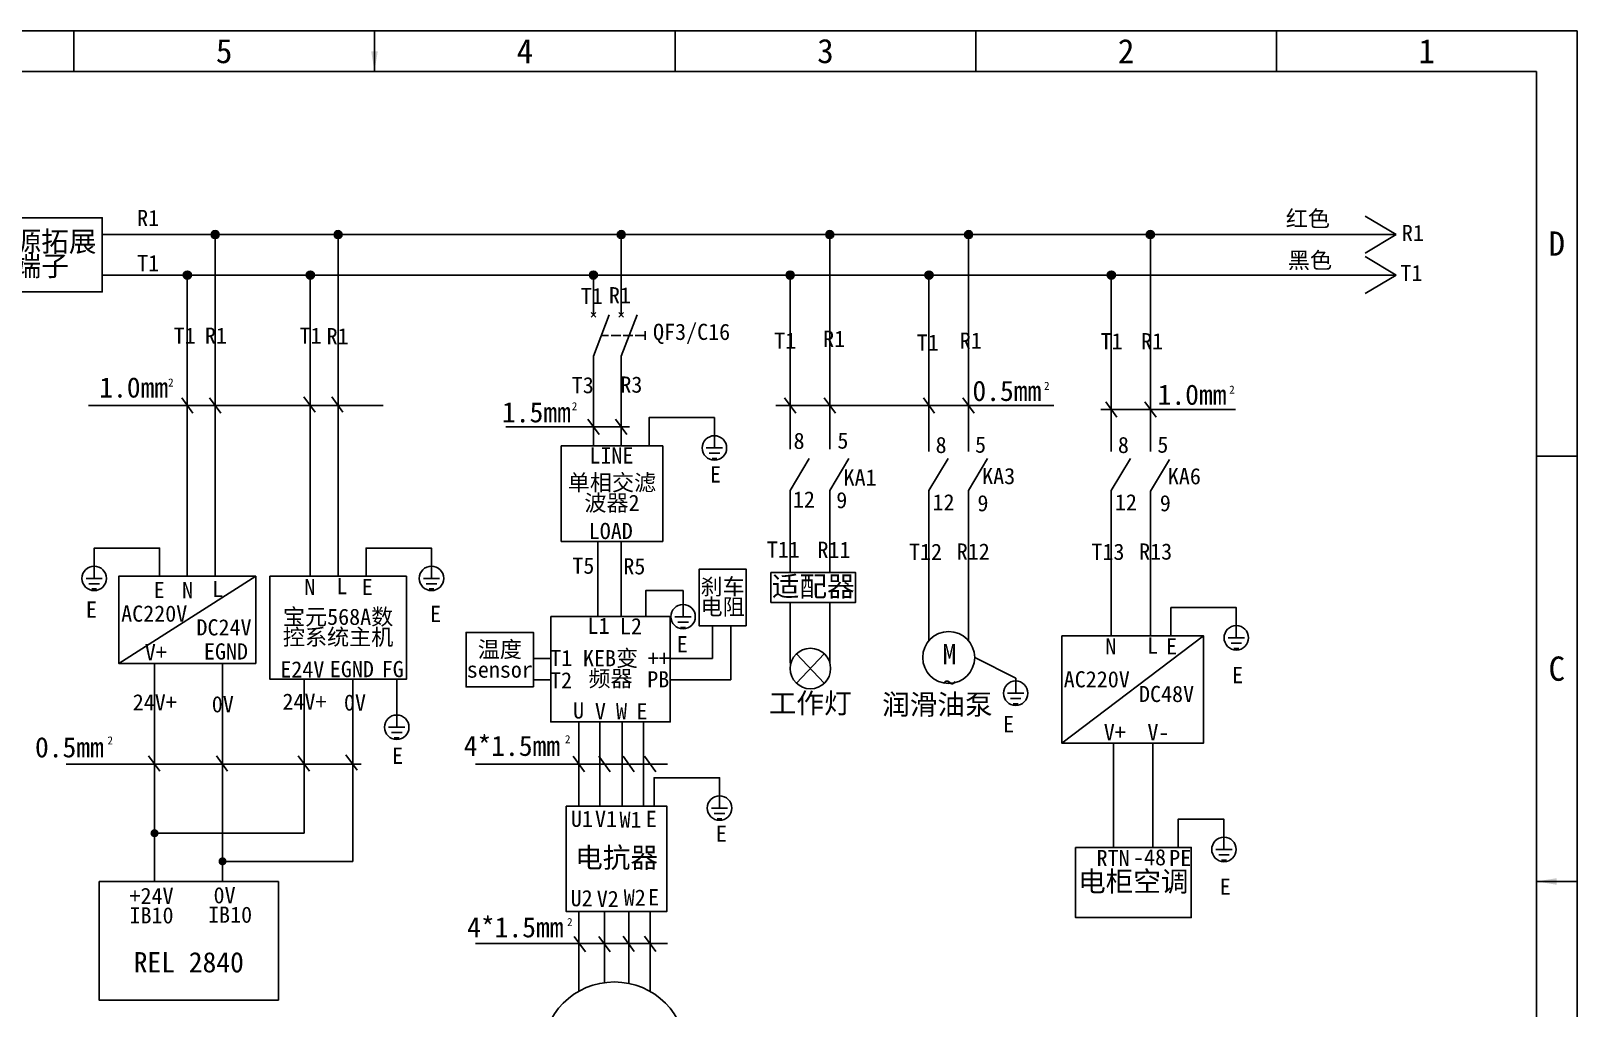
# Model space of a CAD drawing. Header units: millimetres. Extents: x 547 to 2149, y 622 to 1790.
# Drawn here: x 652.8 to 843.7, y 1191.8 to 1312.4 of the extents above; entities that cross this region are included whole.
import ezdxf

# ---------------------------------------------------------------- set-up
doc = ezdxf.new("R2010")
doc.units = ezdxf.units.MM
doc.linetypes.add('ACAD_ISO02W100', pattern=[15, 12, -3])
for name, color, linetype in [('中文标注', 3, 'Continuous'), ('仅图框使用', 7, 'Continuous'), ('元器件与线路', 7, 'Continuous'), ('英文数字标注', 3, 'Continuous'), ('虚线', 7, 'ACAD_ISO02W100')]:
    doc.layers.add(name, color=color, linetype=linetype)
doc.styles.get("Standard").update_dxf_attribs({"font": 'txt', "bigfont": 'gbcbig.shx'})
doc.dimstyles.new('ISO-25', dxfattribs={"dimtxt": 2.5, "dimasz": 2.5, "dimexe": 1.25, "dimexo": 0.625, "dimtad": 1, "dimtxsty": 'Standard', "dimcen": 2.5, "dimadec": 0, "dimazin": 0, "dimtfac": 1, "dimtmove": 0, "dimatfit": 3, "dimfxl": 0, "dimarcsym": 0})

msp = doc.modelspace()

# ---------------------------------------------------------------- hatches: boundary and pattern name
at = {"layer": '中文标注'}
h = msp.add_hatch(color=0, dxfattribs=at)
h.paths.add_polyline_path([(675.56, 1287.74), (675.56, 1287.24), (676.06, 1287.24, 0.414214)])
h.paths.add_polyline_path([(675.56, 1287.74, 0.414214), (675.06, 1287.24), (675.56, 1287.24)])
h.paths.add_polyline_path([(676.06, 1287.24), (676.06, 1287.24), (675.06, 1287.24, 1)])
h = msp.add_hatch(color=0, dxfattribs=at)
h.paths.add_polyline_path([(690.74, 1287.74), (690.74, 1287.24), (691.24, 1287.24, 0.414214)])
h.paths.add_polyline_path([(690.74, 1287.74, 0.414214), (690.24, 1287.24), (690.74, 1287.24)])
h.paths.add_polyline_path([(691.24, 1287.24), (691.24, 1287.24), (690.24, 1287.24, 1)])
h = msp.add_hatch(color=0, dxfattribs=at)
h.paths.add_polyline_path([(725.7, 1287.74), (725.7, 1287.24), (726.2, 1287.24, 0.414214)])
h.paths.add_polyline_path([(725.7, 1287.74, 0.414214), (725.2, 1287.24), (725.7, 1287.24)])
h.paths.add_polyline_path([(726.2, 1287.24), (726.2, 1287.24), (725.2, 1287.24, 1)])
h = msp.add_hatch(color=0, dxfattribs=at)
h.paths.add_polyline_path([(751.45, 1287.74), (751.45, 1287.24), (751.95, 1287.24, 0.414214)])
h.paths.add_polyline_path([(751.45, 1287.74, 0.414214), (750.95, 1287.24), (751.45, 1287.24)])
h.paths.add_polyline_path([(751.95, 1287.24), (751.95, 1287.24), (750.95, 1287.24, 1)])
h = msp.add_hatch(color=0, dxfattribs=at)
h.paths.add_polyline_path([(768.59, 1287.74), (768.59, 1287.24), (769.09, 1287.24, 0.414214)])
h.paths.add_polyline_path([(768.59, 1287.74, 0.414214), (768.09, 1287.24), (768.59, 1287.24)])
h.paths.add_polyline_path([(769.09, 1287.24), (769.09, 1287.24), (768.09, 1287.24, 1)])
h = msp.add_hatch(color=0, dxfattribs=at)
h.paths.add_polyline_path([(791.04, 1287.74), (791.04, 1287.24), (791.54, 1287.24, 0.414214)])
h.paths.add_polyline_path([(791.04, 1287.74, 0.414214), (790.54, 1287.24), (791.04, 1287.24)])
h.paths.add_polyline_path([(791.54, 1287.24), (791.54, 1287.24), (790.54, 1287.24, 1)])
h = msp.add_hatch(color=0, dxfattribs=at)
h.paths.add_polyline_path([(672.12, 1282.74), (672.12, 1282.24), (672.62, 1282.24, 0.414214)])
h.paths.add_polyline_path([(672.12, 1282.74, 0.414214), (671.62, 1282.24), (672.12, 1282.24)])
h.paths.add_polyline_path([(672.62, 1282.24), (672.62, 1282.24), (671.62, 1282.24, 1)])
h = msp.add_hatch(color=0, dxfattribs=at)
h.paths.add_polyline_path([(687.31, 1282.74), (687.31, 1282.24), (687.81, 1282.24, 0.414214)])
h.paths.add_polyline_path([(687.31, 1282.74, 0.414214), (686.81, 1282.24), (687.31, 1282.24)])
h.paths.add_polyline_path([(687.81, 1282.24), (687.81, 1282.24), (686.81, 1282.24, 1)])
h = msp.add_hatch(color=0, dxfattribs=at)
h.paths.add_polyline_path([(722.27, 1282.74), (722.27, 1282.24), (722.77, 1282.24, 0.414214)])
h.paths.add_polyline_path([(722.27, 1282.74, 0.414214), (721.77, 1282.24), (722.27, 1282.24)])
h.paths.add_polyline_path([(722.77, 1282.24), (722.77, 1282.24), (721.77, 1282.24, 1)])
h = msp.add_hatch(color=0, dxfattribs=at)
h.paths.add_polyline_path([(746.56, 1282.74), (746.56, 1282.24), (747.06, 1282.24, 0.414214)])
h.paths.add_polyline_path([(746.56, 1282.74, 0.414214), (746.06, 1282.24), (746.56, 1282.24)])
h.paths.add_polyline_path([(747.06, 1282.24), (747.06, 1282.24), (746.06, 1282.24, 1)])
h = msp.add_hatch(color=0, dxfattribs=at)
h.paths.add_polyline_path([(763.7, 1282.74), (763.7, 1282.24), (764.2, 1282.24, 0.414214)])
h.paths.add_polyline_path([(763.7, 1282.74, 0.414214), (763.2, 1282.24), (763.7, 1282.24)])
h.paths.add_polyline_path([(764.2, 1282.24), (764.2, 1282.24), (763.2, 1282.24, 1)])
h = msp.add_hatch(color=0, dxfattribs=at)
h.paths.add_polyline_path([(786.22, 1282.74), (786.22, 1282.24), (786.72, 1282.24, 0.414214)])
h.paths.add_polyline_path([(786.22, 1282.74, 0.414214), (785.72, 1282.24), (786.22, 1282.24)])
h.paths.add_polyline_path([(786.72, 1282.24), (786.72, 1282.24), (785.72, 1282.24, 1)])
at = {"layer": '元器件与线路', "lineweight": -3}
h = msp.add_hatch(color=256, dxfattribs=at)
h.set_gradient(color1=(255, 255, 255), color2=(237, 237, 237), one_color=1, tint=0.93, name='CYLINDER')
h.paths.add_polyline_path([(668.57, 1213.34, 1), (667.57, 1213.34)])
h.paths.add_polyline_path([(668.07, 1213.34), (668.07, 1212.84, 0.414214), (668.57, 1213.34)])
h.paths.add_polyline_path([(668.07, 1212.84), (668.07, 1213.34), (667.57, 1213.34, 0.414214)])
h = msp.add_hatch(color=256, dxfattribs=at)
h.set_gradient(color1=(255, 255, 255), color2=(237, 237, 237), one_color=1, tint=0.93, name='CYLINDER')
h.paths.add_polyline_path([(676.97, 1209.87, 1), (675.97, 1209.87)])
h.paths.add_polyline_path([(676.47, 1209.87), (676.47, 1209.37, 0.414214), (676.97, 1209.87)])
h.paths.add_polyline_path([(676.47, 1209.37), (676.47, 1209.87), (675.97, 1209.87, 0.414214)])

# ---------------------------------------------------------------- linework, layer by layer
at = {"layer": '仅图框使用'}
for p, q in [((843.73, 1312.38), (546.73, 1312.38)), ((658.11, 1307.38), (658.11, 1312.38)), ((732.36, 1307.38), (732.36, 1312.38)), ((769.48, 1307.38), (769.48, 1312.38)), ((806.61, 1307.38), (806.61, 1312.38)), ((843.73, 1102.38), (843.73, 1312.38)), ((838.73, 1307.38), (551.73, 1307.38)), ((838.73, 1107.38), (838.73, 1307.38)), ((843.73, 1259.88), (838.73, 1259.88))]:
    msp.add_line(p, q, dxfattribs=at)
at = {"layer": '元器件与线路'}
for p, q in [((821.39, 1287.24), (817.58, 1289.53)), ((661.6, 1287.24), (800.55, 1287.24)), ((661.6, 1287.24), (672.73, 1287.24)), ((725.7, 1287.24), (725.71, 1277.34)), ((821.39, 1287.24), (817.58, 1284.95)), ((821.39, 1282.24), (817.58, 1284.53)), ((821.39, 1282.24), (817.58, 1279.96)), ((722.27, 1272.25), (724.22, 1277.33)), ((725.7, 1272.25), (727.66, 1277.32)), ((725.7, 1272.25), (725.7, 1261.15)), ((736.21, 1260.9), (738.21, 1260.9)), ((737.86, 1260.25), (736.56, 1260.25)), ((737.51, 1259.59), (736.91, 1259.59)), ((746.56, 1255.66), (748.92, 1259.59)), ((751.45, 1255.66), (753.81, 1259.59)), ((763.7, 1255.66), (766.06, 1259.59)), ((768.59, 1255.66), (770.95, 1259.59)), ((786.22, 1255.66), (788.58, 1259.59)), ((791.04, 1255.56), (793.41, 1259.49)), ((746.56, 1255.66), (746.56, 1245.52)), ((751.45, 1255.66), (751.45, 1245.52)), ((763.7, 1255.66), (763.7, 1237.12)), ((768.59, 1255.66), (768.59, 1237.12)), ((722.8, 1249.37), (722.8, 1240.09)), ((725.7, 1249.37), (725.7, 1240.09)), ((680.58, 1245.05), (663.66, 1234.3)), ((746.56, 1245.52), (750, 1245.52)), ((659.62, 1244.8), (661.62, 1244.8)), ((661.27, 1244.14), (659.97, 1244.14)), ((660.92, 1243.49), (660.32, 1243.49)), ((701.27, 1244.8), (703.27, 1244.8)), ((702.92, 1244.14), (701.62, 1244.14)), ((702.57, 1243.49), (701.97, 1243.49)), ((746.56, 1241.83), (746.56, 1234.32)), ((751.45, 1241.83), (751.45, 1234.32)), ((732.34, 1240.07), (734.34, 1240.07)), ((733.99, 1239.41), (732.69, 1239.41)), ((733.64, 1238.75), (733.04, 1238.75)), ((797.59, 1237.71), (780.12, 1224.44)), ((800.65, 1237.46), (802.65, 1237.46)), ((802.3, 1236.81), (801, 1236.81)), ((801.95, 1236.15), (801.35, 1236.15)), ((666.74, 1234.3), (669.42, 1234.3)), ((668.07, 1234.3), (668.07, 1207.37)), ((676.46, 1234.3), (676.46, 1207.37)), ((695.74, 1232.34), (697.74, 1232.34)), ((697.98, 1232.34), (697.98, 1226.42)), ((773.41, 1230.62), (775.41, 1230.62)), ((775.06, 1229.97), (773.76, 1229.97)), ((774.71, 1229.31), (774.11, 1229.31)), ((696.98, 1226.42), (698.98, 1226.42)), ((698.63, 1225.77), (697.33, 1225.77)), ((698.28, 1225.11), (697.68, 1225.11)), ((736.84, 1216.44), (738.84, 1216.44)), ((738.49, 1215.79), (737.19, 1215.79)), ((738.14, 1215.13), (737.54, 1215.13)), ((799.13, 1211.33), (801.13, 1211.33)), ((800.78, 1210.68), (799.48, 1210.68)), ((800.43, 1210.02), (799.83, 1210.02)), ((668.07, 1207.37), (663.19, 1207.37))]:
    msp.add_line(p, q, dxfattribs=at)
at = {"layer": '元器件与线路', "lineweight": -3}
for p, q in [((675.56, 1287.24), (675.56, 1245.05)), ((690.74, 1287.24), (690.74, 1245.05)), ((751.45, 1260.75), (751.45, 1287.24)), ((768.59, 1287.24), (768.59, 1260.48)), ((791.04, 1260.48), (791.04, 1287.24)), ((800.55, 1287.24), (821.39, 1287.24)), ((661.6, 1282.24), (821.39, 1282.24)), ((672.12, 1245.05), (672.12, 1282.24)), ((687.31, 1282.24), (687.31, 1245.05)), ((722.27, 1282.24), (722.27, 1277.34)), ((746.56, 1282.24), (746.56, 1260.75)), ((763.7, 1282.24), (763.7, 1260.48)), ((786.22, 1260.48), (786.22, 1282.24)), ((722.27, 1272.25), (722.27, 1261.15)), ((786.22, 1255.66), (786.22, 1237.71)), ((791.04, 1255.56), (791.04, 1237.71)), ((673.83, 1245.05), (680.58, 1245.05)), ((688.4, 1245.05), (682.31, 1245.05)), ((682.31, 1245.05), (682.31, 1232.34)), ((744.18, 1241.83), (754.11, 1241.83)), ((720.82, 1240.09), (718.85, 1240.09)), ((736.96, 1238.94), (736.96, 1234.9)), ((739.22, 1238.94), (739.22, 1232.27)), ((750.78, 1231.86), (747.34, 1235.49)), ((750.78, 1235.49), (747.34, 1231.86)), ((666.74, 1234.3), (663.66, 1234.3)), ((717, 1234.9), (714.86, 1234.9)), ((736.96, 1234.9), (731.75, 1234.9)), ((769.36, 1235.03), (774.41, 1232.48)), ((682.31, 1232.34), (699.17, 1232.34)), ((686.56, 1213.34), (686.56, 1232.34)), ((692.54, 1209.85), (692.54, 1232.34)), ((717, 1232.27), (714.86, 1232.27)), ((739.22, 1232.27), (731.75, 1232.27)), ((774.41, 1232.48), (774.41, 1230.62)), ((718.85, 1227.07), (731.27, 1227.07)), ((720.47, 1227.07), (720.47, 1216.69)), ((723.07, 1227.07), (723.07, 1216.69)), ((725.81, 1216.69), (725.81, 1227.07)), ((728.46, 1227.07), (728.46, 1216.69)), ((786.5, 1224.44), (786.5, 1211.58)), ((791.33, 1224.44), (791.33, 1211.58)), ((686.56, 1213.34), (668.07, 1213.34)), ((692.54, 1209.85), (676.46, 1209.85)), ((720.47, 1193.82), (720.47, 1203.67)), ((723.64, 1194.89), (723.64, 1203.67)), ((726.62, 1194.79), (726.62, 1203.67)), ((729.28, 1193.8), (729.28, 1203.67))]:
    msp.add_line(p, q, dxfattribs=at)
at = {"layer": '元器件与线路'}
msp.add_lwpolyline([(646.56, 1289.32), (661.61, 1289.32), (661.61, 1280.17), (646.56, 1280.17)], close=True, dxfattribs=at)
for points in [[(721.99, 1277.06), (722.27, 1277.34), (722.56, 1277.62)], [(721.99, 1277.62), (722.27, 1277.34), (722.56, 1277.06)], [(725.42, 1277.06), (725.71, 1277.34), (725.99, 1277.62)], [(725.42, 1277.62), (725.71, 1277.34), (725.99, 1277.06)], [(728.64, 1275.33), (728.64, 1274.79), (728.64, 1274.25)], [(729.14, 1261.14), (729.14, 1264.64), (737.21, 1264.64), (737.21, 1260.89)], [(668.69, 1245.05), (668.69, 1248.54), (660.62, 1248.54), (660.62, 1244.8)], [(694.19, 1245.04), (694.19, 1248.54), (702.27, 1248.54), (702.27, 1244.79)], [(728.73, 1240.09), (728.73, 1243.28), (733.34, 1243.28), (733.34, 1240.06)], [(793.57, 1237.71), (793.57, 1241.2), (801.65, 1241.2), (801.65, 1237.46)], [(729.76, 1216.68), (729.76, 1220.18), (737.84, 1220.18), (737.84, 1216.43)], [(794.47, 1211.58), (794.47, 1215.07), (800.13, 1215.07), (800.13, 1211.33)]]:
    msp.add_lwpolyline(points, dxfattribs=at)
at = {"layer": '元器件与线路', "lineweight": -3}
for points in [[(718.29, 1261.15), (730.82, 1261.15), (730.82, 1249.37), (718.29, 1249.37)], [(680.58, 1245.05), (663.66, 1245.05), (663.66, 1234.3), (680.58, 1234.3)], [(682.31, 1245.05), (699.17, 1245.05), (699.17, 1232.34), (682.31, 1232.34)], [(741.13, 1238.94), (735.31, 1238.94), (735.31, 1245.92), (741.13, 1245.92)], [(744.18, 1245.52), (754.64, 1245.52), (754.64, 1241.83), (744.18, 1241.83)], [(717, 1240.09), (731.75, 1240.09), (731.75, 1227.07), (717, 1227.07)], [(714.86, 1231.4), (706.55, 1231.4), (706.55, 1238.13), (714.86, 1238.13)], [(780.12, 1237.71), (797.59, 1237.71), (797.59, 1224.44), (780.12, 1224.44)], [(718.92, 1216.69), (731.33, 1216.69), (731.33, 1203.67), (718.92, 1203.67)], [(781.8, 1211.58), (796.08, 1211.58), (796.08, 1202.93), (781.8, 1202.93)], [(661.22, 1207.37), (683.37, 1207.37), (683.37, 1192.74), (661.22, 1192.74)]]:
    msp.add_lwpolyline(points, close=True, dxfattribs=at)
at = {"layer": '元器件与线路'}
for centre, radius in [((675.56, 1287.24), 0.5), ((690.74, 1287.24), 0.5), ((725.7, 1287.24), 0.5), ((751.45, 1287.24), 0.5), ((768.59, 1287.24), 0.5), ((791.04, 1287.24), 0.5), ((672.12, 1282.24), 0.5), ((687.31, 1282.24), 0.5), ((722.27, 1282.24), 0.5), ((746.56, 1282.24), 0.5), ((763.7, 1282.24), 0.5), ((786.22, 1282.24), 0.5), ((737.21, 1260.9), 1.51), ((660.62, 1244.8), 1.51), ((702.27, 1244.8), 1.51), ((733.34, 1240.07), 1.51), ((766.14, 1235.03), 3.21), ((801.65, 1237.46), 1.51), ((749.06, 1233.67), 2.5), ((774.41, 1230.62), 1.51), ((697.98, 1226.42), 1.51), ((737.84, 1216.44), 1.51), ((800.13, 1211.33), 1.51)]:
    msp.add_circle(centre, radius, dxfattribs=at)
at = {"layer": '元器件与线路', "lineweight": -3}
msp.add_circle((724.85, 1186.06), 8.91, dxfattribs=at)
at = {"layer": '英文数字标注', "color": 4, "lineweight": -3}
for p, q in [((696.31, 1266.13), (659.92, 1266.13)), ((672.81, 1265.18), (671.43, 1267.08)), ((676.25, 1265.18), (674.87, 1267.08)), ((687.9, 1265.31), (686.52, 1267.21)), ((691.33, 1265.31), (689.95, 1267.21)), ((744.8, 1266.13), (779.14, 1266.13)), ((747.25, 1265.18), (745.87, 1267.08)), ((752.14, 1265.18), (750.76, 1267.08)), ((764.39, 1265.18), (763.01, 1267.08)), ((769.28, 1265.18), (767.9, 1267.08)), ((786.91, 1264.71), (785.53, 1266.61)), ((791.74, 1264.71), (790.35, 1266.61)), ((722.96, 1262.54), (721.58, 1264.44)), ((726.39, 1262.54), (725.01, 1264.44)), ((784.93, 1265.66), (801.54, 1265.66)), ((711.44, 1263.49), (726.71, 1263.49)), ((668.72, 1220.99), (667.33, 1222.89)), ((677.1, 1220.99), (675.72, 1222.89)), ((687.2, 1220.99), (685.82, 1222.89)), ((693.09, 1221.12), (691.71, 1223.02)), ((721.16, 1220.93), (719.78, 1222.83)), ((724.33, 1220.93), (722.95, 1222.83)), ((727.31, 1220.93), (725.93, 1222.83)), ((729.97, 1220.93), (728.59, 1222.83)), ((693.57, 1221.88), (657.18, 1221.88)), ((707.71, 1221.88), (731.41, 1221.88)), ((707.71, 1199.71), (731.41, 1199.71)), ((721.29, 1198.7), (719.91, 1200.6)), ((724.33, 1198.7), (722.95, 1200.6)), ((727.31, 1198.73), (725.93, 1200.63)), ((729.97, 1198.73), (728.59, 1200.63))]:
    msp.add_line(p, q, dxfattribs=at)
at = {"layer": '虚线', "linetype": 'ACAD_ISO02W100', "lineweight": -3, "ltscale": 0.1}
msp.add_line((728.64, 1274.79), (723.25, 1274.79), dxfattribs=at)

# ---------------------------------------------------------------- texts
at = {"layer": '中文标注'}
for s, insert, char_height, width, attachment_point in [('{\\fSimSun|b0|i0|c134|p2;\\H0.8x;红色\\Ftxt,gbcbig|c134;\\H1.5x; }', (810.49, 1289.13), 2.5, 7.333, 5), ('{\\fSimSun|b0|i0|c134|p2;\\H0.8x;黑色\\Ftxt,gbcbig|c134;\\H1.5x; }', (810.75, 1283.96), 2.5, 7.6842, 5), ('{\\fSimSun|b0|i0|c134|p2;N}', (687.25, 1244.74), 2, 7.3857, 2), ('{\\fSimSun|b0|i0|c134|p2;N}', (786.16, 1237.4), 2, 7.3857, 2), ('{\\fSimSun|b0|i0|c134|p2;AC220V}', (780.34, 1233.34), 2, 7.3857, 1), ('{\\fSimSun|b0|i0|c134|p2;DC48V}', (793.04, 1231.53), 2, 7.3857, 2), ('{\\fSimSun|b0|i0|c134|p2;RTN}', (786.44, 1211.27), 2, 7.3857, 2)]:
    msp.add_mtext(s, dxfattribs=dict(at, insert=insert, char_height=char_height, width=width, attachment_point=attachment_point))
at = {"layer": '中文标注', "insert": (654.08, 1284.74), "char_height": 2.5, "width": 15.0481, "attachment_point": 5, "line_spacing_factor": 0.72}
msp.add_mtext('{\\fSimSun|b0|i0|c134|p2;电源拓展端子}', dxfattribs=at)
at = {"layer": '中文标注', "linetype": 'ACAD_ISO02W100', "lineweight": -3, "attachment_point": 5}
for s, insert, char_height, width, line_spacing_factor in [('{\\fSimSun|b0|i0|c134|p2;单相交滤波器2}', (724.56, 1255.26), 2, 12.5306, 0.75), ('{\\fSimSun|b0|i0|c134|p2;刹车电阻}', (738.22, 1242.43), 2, 5.8143, 0.75), ('{\\fSimSun|b0|i0|c134|p2;宝元568A数\\P控系统主机}', (690.74, 1238.7), 2, 16.8506, 0.75), ('{\\fSimSun|b0|i0|c134|p2;温度sensor}', (710.71, 1234.77), 2, 8.3094, 0.75), ('{\\fSimSun|b0|i0|c134|p2;电柜空调}', (788.94, 1207.25), 2.5, 14.2821, 0.72)]:
    msp.add_mtext(s, dxfattribs=dict(at, insert=insert, char_height=char_height, width=width, line_spacing_factor=line_spacing_factor))
at = {"layer": '中文标注', "linetype": 'ACAD_ISO02W100', "lineweight": -3, "char_height": 2.5}
for s, insert, width, attachment_point in [('{\\fSimSun|b0|i0|c134|p2;适配器}', (749.41, 1243.68), 10.459, 5), ('{\\fSimSun|b0|i0|c134|p2;工作灯}', (749.04, 1230.64), 20.6112, 2), ('{\\fSimSun|b0|i0|c134|p2;润滑油泵}', (764.74, 1229.09), 14.544, 5), ('{\\fSimSun|b0|i0|c134|p2;电抗器}', (725.13, 1210.18), 12.4148, 5)]:
    msp.add_mtext(s, dxfattribs=dict(at, insert=insert, width=width, attachment_point=attachment_point))
at = {"layer": '中文标注', "lineweight": -3, "insert": (724.38, 1233.58), "char_height": 2, "width": 14.7556, "attachment_point": 5, "line_spacing_factor": 0.75}
msp.add_mtext('{\\fSimSun|b0|i0|c134|p2;KEB变\\P频器}', dxfattribs=at)
at = {"layer": '仅图框使用', "char_height": 3, "attachment_point": 5}
for s, insert, width in [('{\\fSimSun|b0|i0|c134|p2;5}', (676.67, 1309.88), 37.125), ('{\\fSimSun|b0|i0|c134|p2;4}', (713.8, 1309.88), 37.125), ('{\\fSimSun|b0|i0|c134|p2;3}', (750.92, 1309.88), 37.125), ('{\\fSimSun|b0|i0|c134|p2;2}', (788.05, 1309.88), 37.125), ('{\\fSimSun|b0|i0|c134|p2;1}', (825.17, 1309.88), 37.125), ('{\\fSimSun|b0|i0|c134|p2;D}', (841.23, 1286.13), 5), ('{\\fSimSun|b0|i0|c134|p2;C}', (841.23, 1233.63), 5)]:
    msp.add_mtext(s, dxfattribs=dict(at, insert=insert, width=width))
at = {"layer": '英文数字标注'}
for s, insert, char_height, width, attachment_point in [('{\\fSimSun|b0|i0|c134|p2;R1}', (667.28, 1290.29), 2, 7.3857, 2), ('{\\fSimSun|b0|i0|c134|p2;R1}', (823.46, 1288.44), 2, 7.3857, 2), ('{\\fSimSun|b0|i0|c134|p2;T1}', (667.28, 1284.72), 2, 7.3857, 2), ('{\\fSimSun|b0|i0|c134|p2;T1}', (823.28, 1283.49), 2, 7.3857, 2), ('{\\fSimSun|b0|i0|c134|p2;T1}', (722.07, 1280.66), 2, 7.3857, 2), ('{\\fSimSun|b0|i0|c134|p2;R1}', (725.54, 1280.75), 2, 7.3857, 2), ('{\\fSimSun|b0|i0|c134|p2;T1}', (671.79, 1275.76), 2, 7.3857, 2), ('{\\fSimSun|b0|i0|c134|p2;R1}', (675.65, 1275.76), 2, 7.3857, 2), ('{\\fSimSun|b0|i0|c134|p2;T1}', (687.34, 1275.76), 2, 7.3857, 2), ('{\\fSimSun|b0|i0|c134|p2;R1}', (690.68, 1275.7), 2, 7.3857, 2), ('{\\fSimSun|b0|i0|c134|p2;QF3/C16}', (734.39, 1274.98), 2, 16.1854, 5), ('{\\fSimSun|b0|i0|c134|p2;T1}', (745.95, 1275.14), 2, 7.3857, 2), ('{\\fSimSun|b0|i0|c134|p2;R1}', (751.99, 1275.38), 2, 7.3857, 2), ('{\\fSimSun|b0|i0|c134|p2;T1}', (763.55, 1274.91), 2, 7.3857, 2), ('{\\fSimSun|b0|i0|c134|p2;R1}', (768.86, 1275.15), 2, 7.3857, 2), ('{\\fSimSun|b0|i0|c134|p2;T1}', (786.26, 1275.08), 2, 7.3857, 2), ('{\\fSimSun|b0|i0|c134|p2;R1}', (791.25, 1275.08), 2, 7.3857, 2), ('{\\fSimSun|b0|i0|c134|p2;R3}', (726.95, 1269.72), 2, 7.3857, 2), ('{\\fSimSun|b0|i0|c134|p2;T3}', (720.95, 1269.65), 2, 7.3857, 2), ('{\\fSimSun|b0|i0|c134|p2;8}', (747.66, 1262.78), 2, 7.2541, 2), ('{\\fSimSun|b0|i0|c134|p2;5}', (753.07, 1262.81), 2, 7.3857, 2), ('{\\fSimSun|b0|i0|c134|p2;8}', (765.2, 1262.27), 2, 7.2541, 2), ('{\\fSimSun|b0|i0|c134|p2;5}', (770.07, 1262.31), 2, 7.3857, 2), ('{\\fSimSun|b0|i0|c134|p2;8}', (787.71, 1262.27), 2, 7.2541, 2), ('{\\fSimSun|b0|i0|c134|p2;5}', (792.58, 1262.31), 2, 7.3857, 2), ('{\\fSimSun|b0|i0|c134|p2;LINE}', (724.49, 1260.97), 2, 7.3857, 2), ('{\\fSimSun|b0|i0|c134|p2;E}', (737.34, 1258.63), 2, 7.3857, 2), ('{\\fSimSun|b0|i0|c134|p2;KA1}', (755.2, 1258.26), 2, 7.2541, 2), ('{\\fSimSun|b0|i0|c134|p2;KA3}', (772.31, 1258.43), 2, 7.2541, 2), ('{\\fSimSun|b0|i0|c134|p2;KA6}', (795.24, 1258.41), 2, 7.2541, 2), ('{\\fSimSun|b0|i0|c134|p2;12}', (748.26, 1255.54), 2, 7.3857, 2), ('{\\fSimSun|b0|i0|c134|p2;9}', (752.94, 1255.46), 2, 7.3857, 2), ('{\\fSimSun|b0|i0|c134|p2;12}', (765.5, 1255.19), 2, 7.3857, 2), ('{\\fSimSun|b0|i0|c134|p2;9}', (770.37, 1255.08), 2, 7.3857, 2), ('{\\fSimSun|b0|i0|c134|p2;12}', (788.02, 1255.19), 2, 7.3857, 2), ('{\\fSimSun|b0|i0|c134|p2;9}', (792.89, 1255.08), 2, 7.3857, 2), ('{\\fSimSun|b0|i0|c134|p2;LOAD}', (724.41, 1251.65), 2, 7.3857, 2), ('{\\fSimSun|b0|i0|c134|p2;T11}', (745.72, 1249.35), 2, 7.3857, 2), ('{\\fSimSun|b0|i0|c134|p2;R11}', (751.97, 1249.33), 2, 7.3857, 2), ('{\\fSimSun|b0|i0|c134|p2;T12}', (763.28, 1249.08), 2, 7.3857, 2), ('{\\fSimSun|b0|i0|c134|p2;R12}', (769.17, 1249.11), 2, 7.3857, 2), ('{\\fSimSun|b0|i0|c134|p2;T13}', (785.8, 1249.08), 2, 7.3857, 2), ('{\\fSimSun|b0|i0|c134|p2;R13}', (791.69, 1249.11), 2, 7.3857, 2), ('{\\fSimSun|b0|i0|c134|p2;T5}', (721.02, 1247.37), 2, 7.3857, 2), ('{\\fSimSun|b0|i0|c134|p2;R5}', (727.32, 1247.29), 2, 7.3857, 2), ('{\\fSimSun|b0|i0|c134|p2;E}', (668.64, 1244.36), 2, 7.3857, 2), ('{\\fSimSun|b0|i0|c134|p2;N}', (672.16, 1244.35), 2, 7.3857, 2), ('{\\fSimSun|b0|i0|c134|p2;L}', (675.88, 1244.48), 2, 7.3857, 2), ('{\\fSimSun|b0|i0|c134|p2;L}', (691.21, 1244.84), 2, 7.3857, 2), ('{\\fSimSun|b0|i0|c134|p2;E}', (694.35, 1244.74), 2, 7.3857, 2), ('{\\fSimSun|b0|i0|c134|p2;E}', (660.28, 1241.95), 2, 7.3857, 2), ('{\\fSimSun|b0|i0|c134|p2;AC220V}', (668.03, 1241.45), 2, 7.3857, 2), ('{\\fSimSun|b0|i0|c134|p2;E}', (702.78, 1241.41), 2, 7.3857, 2), ('{\\fSimSun|b0|i0|c134|p2;DC24V}', (676.65, 1239.75), 2, 7.3857, 2), ('{\\fSimSun|b0|i0|c134|p2;L1}', (722.9, 1239.95), 2, 7.3857, 2), ('{\\fSimSun|b0|i0|c134|p2;L2}', (726.9, 1239.9), 2, 7.3857, 2), ('{\\fSimSun|b0|i0|c134|p2;E}', (733.23, 1237.67), 2, 7.3857, 2), ('{\\fSimSun|b0|i0|c134|p2;L}', (791.31, 1237.5), 2, 7.3857, 2), ('{\\fSimSun|b0|i0|c134|p2;E}', (793.67, 1237.4), 2, 7.3857, 2), ('{\\fSimSun|b0|i0|c134|p2;V+}', (668.23, 1236.68), 2, 7.3857, 2), ('{\\fSimSun|b0|i0|c134|p2;EGND}', (676.89, 1236.78), 2, 7.3857, 2), ('{\\fSimSun|b0|i0|c134|p2;T1}', (718.29, 1235.96), 2, 7.3857, 2), ('{\\fSimSun|b0|i0|c134|p2;++}', (730.34, 1235.93), 2, 7.3857, 2), ('{\\fSimSun|b0|i0|c134|p2;E24V}', (686.32, 1234.56), 2, 7.3857, 2), ('{\\fSimSun|b0|i0|c134|p2;EGND}', (692.44, 1234.6), 2, 7.3857, 2), ('{\\fSimSun|b0|i0|c134|p2;FG}', (697.48, 1234.6), 2, 7.3857, 2), ('{\\fSimSun|b0|i0|c134|p2;E}', (801.81, 1233.86), 2, 7.3857, 2), ('{\\fSimSun|b0|i0|c134|p2;T2}', (718.27, 1233.21), 2, 7.3857, 2), ('{\\fSimSun|b0|i0|c134|p2;PB}', (730.27, 1233.34), 2, 7.3857, 2), ('{\\fSimSun|b0|i0|c134|p2;24V+}', (668.1, 1230.5), 2, 7.3857, 2), ('{\\fSimSun|b0|i0|c134|p2;0V}', (676.5, 1230.26), 2, 7.3857, 2), ('{\\fSimSun|b0|i0|c134|p2;24V+}', (686.59, 1230.58), 2, 7.3857, 2), ('{\\fSimSun|b0|i0|c134|p2;0V}', (692.82, 1230.47), 2, 7.3857, 2), ('{\\fSimSun|b0|i0|c134|p2;U}', (720.43, 1229.5), 2, 7.3857, 2), ('{\\fSimSun|b0|i0|c134|p2;V}', (723.13, 1229.4), 2, 7.3857, 2), ('{\\fSimSun|b0|i0|c134|p2;W}', (725.74, 1229.4), 2, 7.3857, 2), ('{\\fSimSun|b0|i0|c134|p2;E}', (728.27, 1229.39), 2, 7.3857, 2), ('{\\fSimSun|b0|i0|c134|p2;E}', (773.54, 1227.8), 2, 7.3857, 2), ('{\\fSimSun|b0|i0|c134|p2;V+}', (786.65, 1226.81), 2, 7.3857, 2), ('{\\fSimSun|b0|i0|c134|p2;V-}', (792.04, 1226.81), 2, 7.3857, 2), ('{\\fSimSun|b0|i0|c134|p2;E}', (698.08, 1223.9), 2, 7.3857, 2), ('{\\fSimSun|b0|i0|c134|p2;U1}', (720.85, 1216.12), 2, 7.3857, 2), ('{\\fSimSun|b0|i0|c134|p2;V1}', (723.82, 1216.1), 2, 7.3857, 2), ('{\\fSimSun|b0|i0|c134|p2;W1}', (726.85, 1216.01), 2, 7.3857, 2), ('{\\fSimSun|b0|i0|c134|p2;E}', (729.4, 1216.11), 2, 7.3857, 2), ('{\\fSimSun|b0|i0|c134|p2;E}', (738.07, 1214.28), 2, 7.3857, 2), ('{\\fSimSun|b0|i0|c134|p2;-48}', (790.94, 1211.37), 2, 7.3857, 2), ('{\\fSimSun|b0|i0|c134|p2;PE}', (794.73, 1211.27), 2, 7.3857, 2), ('{\\fSimSun|b0|i0|c134|p2;E}', (800.29, 1207.73), 2, 7.3857, 2), ('{\\fSimSun|b0|i0|c134|p2;U2}', (720.81, 1206.32), 2, 7.3857, 2), ('{\\fSimSun|b0|i0|c134|p2;V2}', (724.04, 1206.23), 2, 7.3857, 2), ('{\\fSimSun|b0|i0|c134|p2;W2}', (727.37, 1206.39), 2, 7.3857, 2), ('{\\fSimSun|b0|i0|c134|p2;E}', (729.7, 1206.44), 2, 7.3857, 2), ('{\\fSimSun|b0|i0|c134|p2;REL 2840}', (672.3, 1197.39), 2.5, 22.1519, 5)]:
    msp.add_mtext(s, dxfattribs=dict(at, insert=insert, char_height=char_height, width=width, attachment_point=attachment_point))
at = {"layer": '英文数字标注', "color": 4, "lineweight": -3, "attachment_point": 1}
for s, insert, char_height, width in [('{\\fSimSun|b0|i0|c134|p2;1.0mm}', (661.25, 1269.62), 2.5, 6.5867), ('{\\fSimSun|b0|i0|c134|p2;2}', (669.75, 1269.48), 1, 0.9133), ('{\\fSimSun|b0|i0|c134|p2;0.5mm}', (769.07, 1269.2), 2.5, 6.5867), ('{\\fSimSun|b0|i0|c134|p2;2}', (777.91, 1269.07), 1, 0.9133), ('{\\fSimSun|b0|i0|c134|p2;1.0mm}', (791.94, 1268.73), 2.5, 6.5867), ('{\\fSimSun|b0|i0|c134|p2;2}', (800.78, 1268.6), 1, 0.9133), ('{\\fSimSun|b0|i0|c134|p2;1.5mm}', (710.98, 1266.56), 2.5, 6.5867), ('{\\fSimSun|b0|i0|c134|p2;2}', (719.6, 1266.55), 1, 0.9133), ('{\\fSimSun|b0|i0|c134|p2;0.5mm}', (653.31, 1225.2), 2.5, 6.5867), ('{\\fSimSun|b0|i0|c134|p2;2}', (662.26, 1225.29), 1, 0.9133), ('{\\fSimSun|b0|i0|c134|p2;4*1.5mm}', (706.25, 1225.38), 2.5, 6.5867), ('{\\fSimSun|b0|i0|c134|p2;2}', (718.75, 1225.44), 1, 0.9133), ('{\\fSimSun|b0|i0|c134|p2;4*1.5mm}', (706.67, 1202.98), 2.5, 6.5867), ('{\\fSimSun|b0|i0|c134|p2;2}', (719.01, 1202.87), 1, 0.9133)]:
    msp.add_mtext(s, dxfattribs=dict(at, insert=insert, char_height=char_height, width=width))
at = {"layer": '英文数字标注', "width": 7.3857, "attachment_point": 2}
for s, insert, char_height, line_spacing_factor in [('{\\fSimSun|b0|i0|c134|p2;M\\P~}', (766.24, 1236.7), 2.5, 0.84), ('{\\fSimSun|b0|i0|c134|p2;\\H2x;0V\\P IB10}', (676.72, 1206.68), 1, 0.72), ('{\\fSimSun|b0|i0|c134|p2;\\H2x;+24V\\PIB10}', (667.7, 1206.6), 1, 0.72)]:
    msp.add_mtext(s, dxfattribs=dict(at, insert=insert, char_height=char_height, line_spacing_factor=line_spacing_factor))

# ---------------------------------------------------------------- leaders
at = {"layer": '仅图框使用'}
for points in [[(695.23, 1307.38), (695.23, 1312.38)], [(838.73, 1207.38), (843.73, 1207.38)]]:
    msp.add_leader(points, dimstyle='ISO-25', override={"dimgap": 0.625, "dimtad": 0}, dxfattribs=at)

doc.saveas('drawing.dxf')
